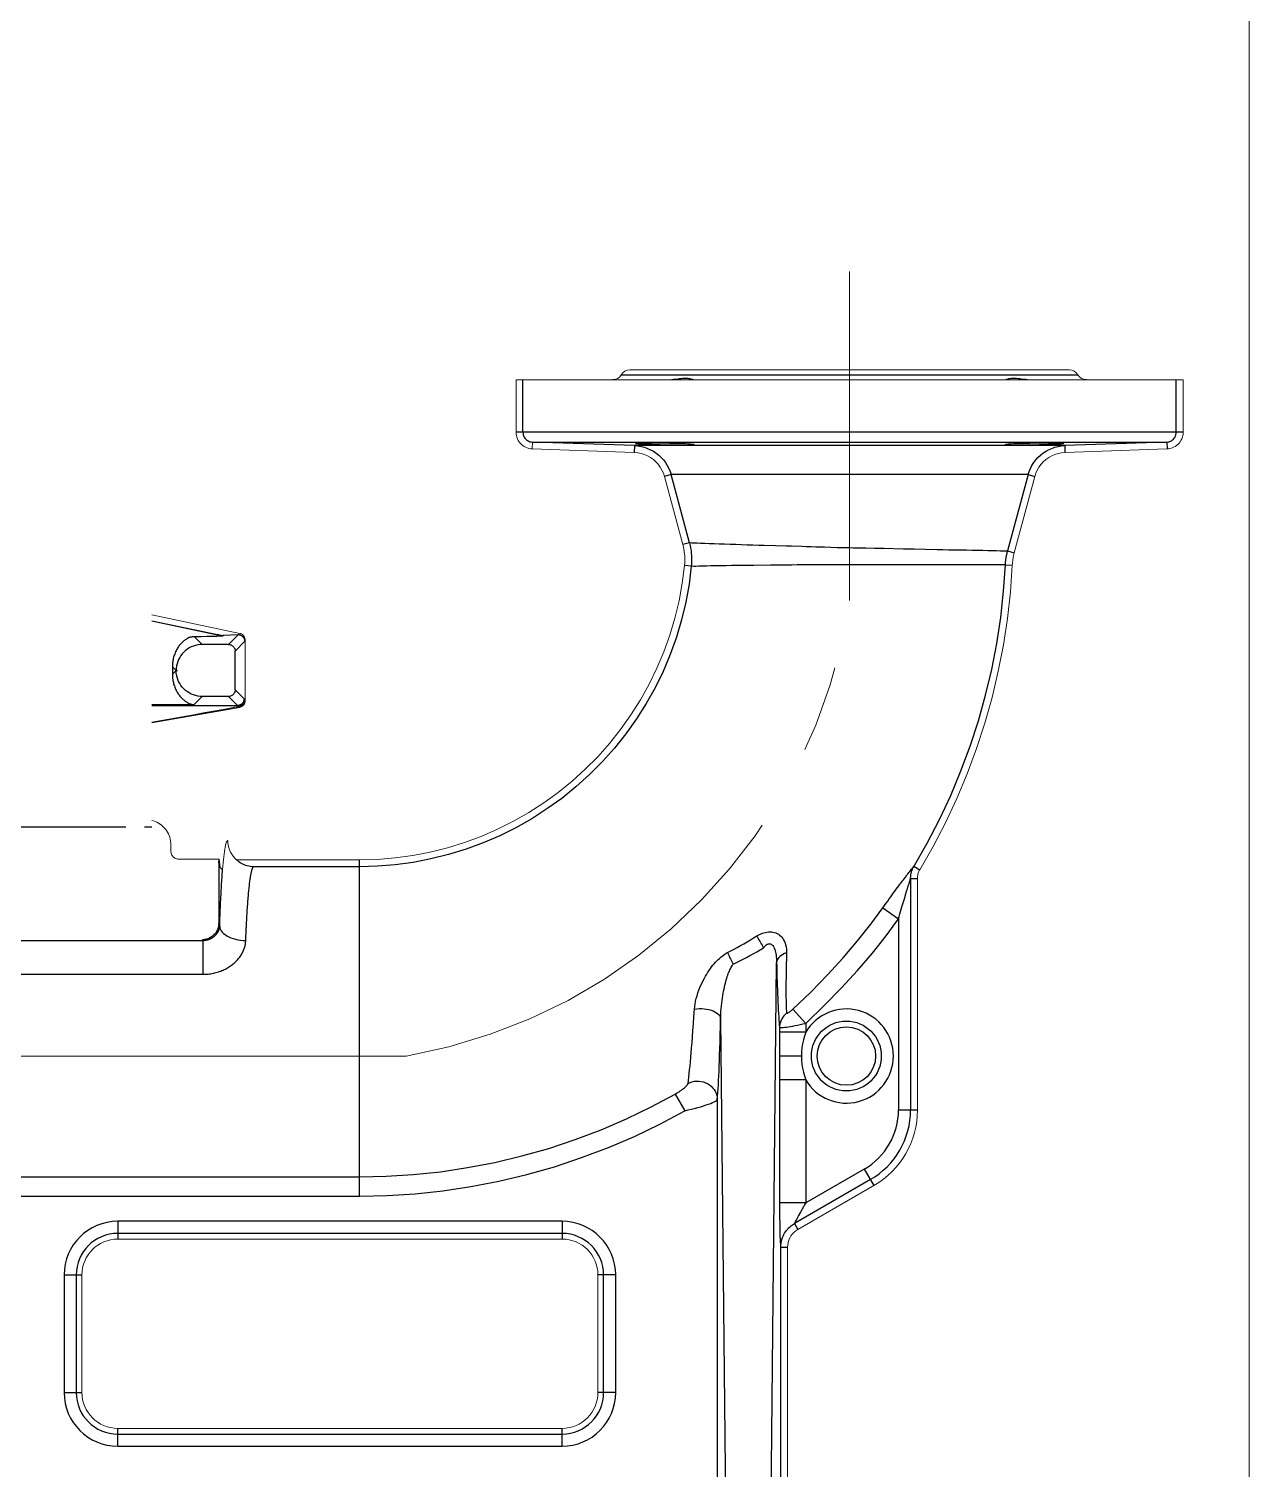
# Model space of a CAD drawing. Header units: millimetres. Extents: x 100 to 940, y 100 to 694.
# Drawn here: x 603.985 to 607.486, y 558.321 to 562.453 of the extents above; entities that cross this region are included whole.
import ezdxf

# ---------------------------------------------------------------- set-up
doc = ezdxf.new("R2010")
doc.units = ezdxf.units.MM
doc.linetypes.add('CENTER', pattern=[2, 1.25, -0.25, 0.25, -0.25])
for name, color, linetype, lineweight in [('CL', 1, 'CENTER', 9), ('OUTLINE', 6, 'Continuous', 9), ('PAREDE', 7, 'Continuous', 9)]:
    doc.layers.add(name, color=color, linetype=linetype, lineweight=lineweight)

msp = doc.modelspace()

# ---------------------------------------------------------------- linework, layer by layer
at = {"color": 7, "linetype": 'Continuous'}
for p, q in [((605.4026, 561.2957), (605.4026, 561.4466)), ((607.277, 561.2957), (607.277, 561.4466)), ((605.7227, 561.2574), (605.4297, 561.2676)), ((607.2498, 561.2676), (606.9568, 561.2574)), ((605.8801, 560.9784), (605.8275, 561.1741)), ((606.852, 561.1741), (606.7931, 560.9552)), ((604.4073, 560.6123), (604.4076, 560.6123)), ((604.2633, 560.1623), (603.8312, 560.1623)), ((604.3375, 560.1623), (604.317, 560.1623)), ((604.5298, 560.0606), (604.531, 560.0711)), ((604.9335, 560.0491), (604.6292, 560.0491)), ((606.5148, 560.0153), (606.5148, 559.3516)), ((606.3992, 559.1513), (606.1814, 559.0256)), ((605.5148, 558.997), (604.2398, 558.997)), ((606.1421, 557.7435), (606.1421, 558.9578)), ((604.1207, 558.8779), (604.1207, 558.5404)), ((605.6338, 558.5404), (605.6338, 558.8779)), ((604.2398, 558.4213), (605.5148, 558.4213))]:
    msp.add_line(p, q, dxfattribs=at)
at = {"color": 9, "linetype": 'Continuous'}
for p, q in [((605.6848, 561.4607), (606.9948, 561.4607)), ((607.2966, 561.2957), (605.3829, 561.2957)), ((605.4297, 561.2676), (607.2498, 561.2676)), ((605.7227, 561.2574), (605.722, 561.2377)), ((606.9568, 561.2574), (605.7227, 561.2574)), ((606.9568, 561.2574), (606.9575, 561.2377)), ((607.2498, 561.2676), (607.2505, 561.2479)), ((605.8275, 561.1741), (605.8085, 561.169)), ((606.852, 561.1741), (605.8275, 561.1741)), ((606.852, 561.1741), (606.871, 561.169)), ((605.8801, 560.9784), (605.8611, 560.9733)), ((606.1729, 560.9685), (606.1578, 560.9689)), ((606.494, 560.9607), (606.4375, 560.9618)), ((606.5906, 560.9585), (606.5571, 560.9593)), ((606.7931, 560.9552), (606.8121, 560.9501)), ((605.8856, 560.9111), (605.8661, 560.9131)), ((606.1132, 560.9143), (606.0653, 560.9137)), ((606.4098, 560.9155), (606.3734, 560.9152)), ((606.7869, 560.9157), (606.8066, 560.9147)), ((604.3375, 560.7549), (604.5258, 560.7152)), ((604.531, 560.7126), (604.3375, 560.7534)), ((604.4789, 560.7092), (604.4603, 560.709)), ((604.4825, 560.6869), (604.4603, 560.709)), ((604.4958, 560.7095), (604.4789, 560.7092)), ((604.5089, 560.7098), (604.4958, 560.7095)), ((604.5178, 560.71), (604.5089, 560.7098)), ((604.5239, 560.7102), (604.5178, 560.71)), ((604.528, 560.7103), (604.5239, 560.7102)), ((604.5279, 560.7148), (604.5258, 560.7152)), ((604.5291, 560.7145), (604.5279, 560.7148)), ((604.5315, 560.7105), (604.528, 560.7103)), ((604.5302, 560.7142), (604.5291, 560.7145)), ((604.5311, 560.714), (604.5302, 560.7142)), ((604.5311, 560.714), (604.531, 560.7126)), ((604.5337, 560.7106), (604.5315, 560.7105)), ((604.5351, 560.7106), (604.5337, 560.7106)), ((604.5363, 560.7107), (604.5351, 560.7106)), ((604.5374, 560.7108), (604.5363, 560.7107)), ((604.5427, 560.7126), (604.5426, 560.7114)), ((604.5853, 560.7141), (604.5427, 560.7126)), ((604.5853, 560.7141), (604.5581, 560.6869)), ((604.6049, 560.6962), (604.6054, 560.6993)), ((604.5581, 560.6869), (604.4825, 560.6869)), ((604.5768, 560.6681), (604.6049, 560.6962)), ((604.5768, 560.5564), (604.5768, 560.6681)), ((604.3967, 560.6229), (604.3967, 560.6123)), ((604.4073, 560.6123), (604.3967, 560.6229)), ((604.3967, 560.6017), (604.4073, 560.6123)), ((604.3967, 560.6123), (604.3967, 560.6017)), ((604.4084, 560.6123), (604.4118, 560.6123)), ((604.4581, 560.5133), (604.4825, 560.5377)), ((604.5581, 560.5377), (604.4825, 560.5377)), ((604.5838, 560.512), (604.5581, 560.5377)), ((604.6025, 560.5308), (604.5768, 560.5564)), ((604.4581, 560.5133), (604.3375, 560.5133)), ((604.3375, 560.512), (604.5838, 560.512)), ((604.5133, 560.4944), (604.4854, 560.4894)), ((604.5419, 560.4996), (604.5133, 560.4944)), ((604.5624, 560.5034), (604.5419, 560.4996)), ((604.5747, 560.5057), (604.5624, 560.5034)), ((604.5821, 560.5071), (604.5747, 560.5057)), ((604.5871, 560.5081), (604.5821, 560.5071)), ((604.5878, 560.5082), (604.5871, 560.5081)), ((604.5874, 560.51), (604.5878, 560.5082)), ((604.5899, 560.5064), (604.5878, 560.5082)), ((604.6054, 560.5249), (604.6033, 560.5266)), ((604.4572, 560.4843), (604.3375, 560.4632)), ((604.4854, 560.4894), (604.4572, 560.4843)), ((604.5298, 560.0606), (604.5298, 559.8859)), ((604.9335, 560.0491), (604.9335, 560.0688)), ((604.9335, 559.1043), (604.9335, 560.0492)), ((606.5241, 560.0505), (606.5409, 560.0403)), ((606.5148, 560.0153), (606.5345, 560.0153)), ((606.4353, 559.9315), (606.48, 559.8994)), ((604.5324, 559.8772), (604.5298, 559.8859)), ((606.48, 559.8994), (606.48, 559.3516)), ((604.4836, 559.8378), (604.483, 559.8398)), ((604.4836, 559.8378), (604.4836, 559.7405)), ((606.1144, 558.1637), (606.1302, 559.7745)), ((603.4943, 559.7405), (604.4836, 559.7405)), ((606.1766, 559.6404), (606.2137, 559.5997)), ((605.9696, 559.6136), (605.9839, 558.1599)), ((606.1387, 559.5884), (606.1387, 559.574)), ((606.2137, 559.5997), (606.2137, 559.574)), ((606.2137, 559.574), (606.1387, 559.574)), ((606.1387, 559.574), (606.1388, 559.506)), ((606.1388, 559.506), (606.1387, 559.438)), ((606.2014, 559.506), (606.1388, 559.506)), ((606.2137, 559.438), (606.1387, 559.438)), ((606.1387, 559.438), (606.1387, 559.0844)), ((606.2137, 559.438), (606.2137, 559.0844)), ((605.8395, 559.3969), (605.8665, 559.3489)), ((605.9602, 559.3811), (605.9602, 557.9567)), ((606.48, 559.3516), (606.5345, 559.3516)), ((606.3818, 559.1814), (606.2137, 559.0844)), ((606.3818, 559.1814), (606.409, 559.1343)), ((603.879, 559.1593), (604.9335, 559.1593)), ((603.879, 559.1043), (604.9335, 559.1043)), ((606.2137, 559.0844), (606.1387, 559.0844)), ((606.2073, 559.0732), (606.1985, 559.0577)), ((605.5148, 559.0317), (604.2398, 559.0317)), ((604.2398, 559.0317), (604.2398, 558.9806)), ((605.5148, 559.0317), (605.5148, 558.9806)), ((606.1814, 559.0256), (606.1912, 559.0085)), ((606.1421, 558.9578), (606.1617, 558.9578)), ((604.0859, 558.8779), (604.1371, 558.8779)), ((604.0859, 558.8779), (604.0859, 558.5404)), ((605.6686, 558.8779), (605.6174, 558.8779)), ((605.6686, 558.5404), (605.6686, 558.8779)), ((604.0859, 558.5404), (604.1371, 558.5404)), ((605.6686, 558.5404), (605.6174, 558.5404)), ((604.2398, 558.3866), (604.2398, 558.4377)), ((605.5148, 558.3866), (605.5148, 558.4377)), ((604.2398, 558.3866), (605.5148, 558.3866))]:
    msp.add_line(p, q, dxfattribs=at)
at = {"color": 7, "linetype": 'Continuous'}
for points in [[(605.8691, 561.4502), (605.8649, 561.45), (605.8606, 561.4497), (605.8561, 561.4493), (605.8516, 561.4487), (605.8471, 561.4481), (605.8425, 561.4475), (605.8381, 561.4471), (605.8337, 561.4468), (605.8294, 561.4466)], [(605.8825, 561.4487), (605.8797, 561.4493), (605.8766, 561.4497), (605.873, 561.45), (605.8691, 561.4502)], [(605.8914, 561.4466), (605.8903, 561.4468), (605.8888, 561.4471), (605.8871, 561.4475), (605.8825, 561.4487)], [(606.7924, 561.4475), (606.7907, 561.4471), (606.7892, 561.4468), (606.7881, 561.4466)], [(606.8104, 561.4502), (606.8065, 561.45), (606.8029, 561.4497), (606.7997, 561.4493), (606.7969, 561.4487), (606.7924, 561.4475)], [(606.8502, 561.4466), (606.8458, 561.4468), (606.8414, 561.4471), (606.8369, 561.4475), (606.8324, 561.4481), (606.8278, 561.4487), (606.8233, 561.4493), (606.8189, 561.4497), (606.8146, 561.45), (606.8104, 561.4502)], [(605.4026, 561.2957), (605.4028, 561.2922), (605.4034, 561.2888), (605.4045, 561.2854), (605.406, 561.2821), (605.408, 561.2791), (605.4103, 561.2762), (605.413, 561.2738), (605.416, 561.2717), (605.4192, 561.27), (605.4226, 561.2687), (605.4261, 561.2679), (605.4297, 561.2676)], [(607.2498, 561.2676), (607.2533, 561.2679), (607.2567, 561.2687), (607.2601, 561.2699), (607.2633, 561.2716), (607.2664, 561.2737), (607.2691, 561.2762), (607.2714, 561.2789), (607.2734, 561.282), (607.275, 561.2852), (607.2761, 561.2886), (607.2767, 561.2921), (607.277, 561.2957)], [(605.7227, 561.2574), (605.7322, 561.2566), (605.7416, 561.2551), (605.7508, 561.2528), (605.7599, 561.2496), (605.7688, 561.2457), (605.7772, 561.2411), (605.7851, 561.2358), (605.7925, 561.23), (605.7993, 561.2235), (605.8058, 561.2163), (605.8116, 561.2086), (605.8167, 561.2004), (605.8211, 561.1919), (605.8247, 561.1831), (605.8275, 561.1741)], [(605.7498, 561.2649), (605.7439, 561.2649), (605.7387, 561.2649), (605.7343, 561.2648), (605.7307, 561.2647), (605.7279, 561.2646), (605.7261, 561.2644), (605.7252, 561.2642), (605.7251, 561.2641)], [(605.7251, 561.2641), (605.7252, 561.264), (605.7261, 561.2638), (605.7279, 561.2636), (605.7307, 561.2633), (605.7342, 561.263), (605.7387, 561.2627), (605.7438, 561.2624), (605.7498, 561.2621), (605.7563, 561.2618), (605.7635, 561.2615)], [(605.8554, 561.2627), (605.8477, 561.263), (605.8397, 561.2633), (605.8313, 561.2636), (605.8226, 561.2638), (605.8138, 561.264), (605.805, 561.2642), (605.7962, 561.2644), (605.7876, 561.2646), (605.7792, 561.2647), (605.7711, 561.2648), (605.7635, 561.2649), (605.7563, 561.2649), (605.7498, 561.2649)], [(605.7635, 561.2615), (605.7711, 561.2612), (605.7792, 561.2609), (605.7876, 561.2606), (605.7962, 561.2604), (605.805, 561.2601), (605.8139, 561.2599), (605.8226, 561.2597), (605.8313, 561.2595), (605.8397, 561.2593), (605.8477, 561.2592), (605.8554, 561.2591), (605.8625, 561.2591), (605.8691, 561.259)], [(605.8938, 561.26), (605.8937, 561.2601), (605.8928, 561.2604), (605.8909, 561.2606), (605.8882, 561.2609), (605.8846, 561.2612), (605.8802, 561.2615), (605.875, 561.2618), (605.8691, 561.2621), (605.8625, 561.2624), (605.8554, 561.2627)], [(605.8691, 561.259), (605.875, 561.2591), (605.8802, 561.2591), (605.8846, 561.2592), (605.8882, 561.2593), (605.8909, 561.2595), (605.8928, 561.2597), (605.8937, 561.2599), (605.8938, 561.26)], [(606.8241, 561.2627), (606.817, 561.2624), (606.8104, 561.2621), (606.8045, 561.2618), (606.7993, 561.2615), (606.7949, 561.2612), (606.7913, 561.2609), (606.7886, 561.2606), (606.7867, 561.2604), (606.7858, 561.2601), (606.7857, 561.26)], [(606.7857, 561.26), (606.7858, 561.2599), (606.7868, 561.2597), (606.7886, 561.2595), (606.7913, 561.2593), (606.7949, 561.2592), (606.7993, 561.2591), (606.8045, 561.2591), (606.8104, 561.259)], [(606.8104, 561.259), (606.817, 561.2591), (606.8241, 561.2591), (606.8318, 561.2592), (606.8398, 561.2593), (606.8482, 561.2595), (606.8569, 561.2597), (606.8656, 561.2599), (606.8745, 561.2601), (606.8833, 561.2604), (606.8919, 561.2606), (606.9003, 561.2609), (606.9084, 561.2612), (606.916, 561.2615)], [(606.9297, 561.2649), (606.9232, 561.2649), (606.916, 561.2649), (606.9084, 561.2648), (606.9003, 561.2647), (606.8919, 561.2646), (606.8833, 561.2644), (606.8745, 561.2642), (606.8657, 561.264), (606.8569, 561.2638), (606.8483, 561.2636), (606.8399, 561.2633), (606.8318, 561.263), (606.8241, 561.2627)], [(606.852, 561.1741), (606.8548, 561.1831), (606.8584, 561.1919), (606.8628, 561.2004), (606.8679, 561.2085), (606.8737, 561.2162), (606.8801, 561.2234), (606.887, 561.2299), (606.8943, 561.2357), (606.9022, 561.241), (606.9106, 561.2457), (606.9195, 561.2496), (606.9286, 561.2527), (606.9379, 561.2551), (606.9474, 561.2566), (606.9568, 561.2574)], [(606.916, 561.2615), (606.9232, 561.2618), (606.9297, 561.2621), (606.9357, 561.2624), (606.9408, 561.2627), (606.9453, 561.263), (606.9489, 561.2633), (606.9516, 561.2636), (606.9534, 561.2638), (606.9543, 561.264), (606.9545, 561.2641)], [(606.9545, 561.2641), (606.9543, 561.2642), (606.9534, 561.2644), (606.9516, 561.2646), (606.9489, 561.2647), (606.9453, 561.2648), (606.9408, 561.2649), (606.9357, 561.2649), (606.9297, 561.2649)], [(605.8801, 560.9785), (605.8819, 560.9711), (605.8835, 560.9637), (605.8847, 560.9563), (605.8856, 560.9488), (605.8862, 560.9413), (605.8865, 560.9337), (605.8865, 560.9262), (605.8862, 560.9187), (605.8856, 560.9111)], [(606.7869, 560.9157), (606.7874, 560.9224), (606.788, 560.929), (606.789, 560.9356), (606.7901, 560.9422), (606.7915, 560.9487), (606.7931, 560.9552)], [(605.8856, 560.9111), (605.8791, 560.8597), (605.8697, 560.8085), (605.8576, 560.7577), (605.8426, 560.7075), (605.8249, 560.658), (605.8045, 560.6097), (605.7815, 560.5629), (605.7561, 560.5174), (605.7283, 560.4733), (605.6981, 560.4307), (605.6655, 560.3898), (605.6308, 560.3507), (605.5938, 560.3134), (605.5547, 560.2782), (605.5138, 560.2453), (605.4715, 560.2148), (605.4277, 560.1867), (605.3824, 560.161), (605.3358, 560.1378), (605.288, 560.1173), (605.2392, 560.0993), (605.1892, 560.084), (605.1385, 560.0714), (605.0874, 560.0617), (605.0361, 560.0547), (604.9848, 560.0505), (604.9335, 560.0492)], [(606.5621, 560.1168), (606.5973, 560.1845), (606.6297, 560.2536), (606.6592, 560.3239), (606.6857, 560.3953), (606.7093, 560.4677), (606.7298, 560.541), (606.7474, 560.615), (606.7618, 560.6896), (606.7733, 560.7647), (606.7816, 560.8401), (606.7869, 560.9157)], [(606.5148, 560.0153), (606.5148, 560.0169), (606.5149, 560.0186), (606.515, 560.0203), (606.5151, 560.022), (606.5153, 560.0238), (606.5155, 560.0256), (606.5158, 560.0274), (606.5161, 560.0293), (606.5165, 560.0313), (606.517, 560.0332), (606.5175, 560.0353), (606.5181, 560.0373), (606.5188, 560.0394), (606.5197, 560.0416), (606.5206, 560.0438), (606.5216, 560.046), (606.5228, 560.0482), (606.5621, 560.1168)], [(604.6292, 560.0491), (604.6247, 560.0493), (604.6203, 560.0497), (604.6159, 560.0504), (604.6115, 560.0514), (604.6072, 560.0527), (604.603, 560.0543), (604.5989, 560.0561), (604.595, 560.0582), (604.5912, 560.0605), (604.5875, 560.063), (604.584, 560.0658), (604.5806, 560.0688)], [(606.1421, 558.9578), (606.1423, 558.9638), (606.143, 558.9694), (606.144, 558.9749), (606.1453, 558.98), (606.147, 558.9849), (606.1488, 558.9894), (606.1509, 558.9938), (606.1532, 558.9979), (606.1557, 559.0017), (606.1583, 559.0053), (606.1611, 559.0087), (606.1639, 559.0118), (606.1668, 559.0147), (606.1697, 559.0173), (606.1726, 559.0197), (606.1756, 559.0218), (606.1785, 559.0238), (606.1814, 559.0256)]]:
    msp.add_lwpolyline(points, dxfattribs=at)
at = {"color": 9, "linetype": 'Continuous'}
for points in [[(606.0948, 560.9706), (606.0786, 560.9711), (606.0623, 560.9716), (606.0458, 560.9721), (606.0294, 560.9727), (606.013, 560.9733), (605.9969, 560.9739), (605.9811, 560.9745), (605.9658, 560.9751), (605.9509, 560.9756), (605.9369, 560.976), (605.9239, 560.9764), (605.9122, 560.9768), (605.902, 560.9772), (605.8937, 560.9776), (605.8872, 560.9779), (605.8827, 560.9782), (605.8801, 560.9784)], [(606.1578, 560.9689), (606.1267, 560.9698), (606.0948, 560.9706)], [(606.3041, 560.9646), (606.268, 560.9657), (606.2556, 560.9661), (606.2428, 560.9665), (606.2296, 560.9669), (606.2161, 560.9673), (606.2022, 560.9676), (606.1729, 560.9685)], [(606.3866, 560.9627), (606.3745, 560.9629), (606.3626, 560.9632), (606.3509, 560.9634), (606.3392, 560.9637), (606.3276, 560.964), (606.3159, 560.9643), (606.3041, 560.9646)], [(606.4375, 560.9618), (606.4243, 560.9621), (606.4114, 560.9623), (606.3866, 560.9627)], [(606.5571, 560.9593), (606.5248, 560.96), (606.5091, 560.9604), (606.494, 560.9607)], [(606.7931, 560.9552), (606.7905, 560.9549), (606.786, 560.9548), (606.7796, 560.9548), (606.7713, 560.9549), (606.7611, 560.9552), (606.7494, 560.9555), (606.7364, 560.9558), (606.7222, 560.9563), (606.7072, 560.9566), (606.6915, 560.9569), (606.6752, 560.957), (606.6586, 560.9572), (606.6417, 560.9575), (606.6247, 560.9578), (606.6076, 560.9581), (606.5906, 560.9585)], [(606.0653, 560.9137), (606.0491, 560.9135), (606.0328, 560.9133), (606.0167, 560.9132), (606.0008, 560.913), (605.9853, 560.9129), (605.9702, 560.9128), (605.9556, 560.9125), (605.9418, 560.9122), (605.929, 560.9117), (605.9175, 560.9113), (605.9073, 560.9111), (605.899, 560.911), (605.8926, 560.911), (605.8882, 560.9111), (605.8856, 560.9111)], [(606.2169, 560.9151), (606.189, 560.9149), (606.1744, 560.9148), (606.1595, 560.9147), (606.1443, 560.9146), (606.1289, 560.9145), (606.1132, 560.9143)], [(606.3734, 560.9152), (606.3616, 560.9152), (606.3499, 560.9151), (606.3383, 560.9151), (606.3268, 560.915), (606.3152, 560.915), (606.3036, 560.9151), (606.2919, 560.9151), (606.28, 560.9151), (606.268, 560.9151), (606.2557, 560.9152), (606.2431, 560.9151), (606.2302, 560.9151), (606.2169, 560.9151)], [(606.4911, 560.9158), (606.4625, 560.9157), (606.4487, 560.9157), (606.4354, 560.9157), (606.4225, 560.9156), (606.4098, 560.9155)], [(606.5534, 560.9157), (606.5373, 560.9158), (606.5215, 560.9158), (606.5061, 560.9158), (606.4911, 560.9158)], [(606.7869, 560.9157), (606.7844, 560.9156), (606.7799, 560.9154), (606.7735, 560.9152), (606.7652, 560.9151), (606.755, 560.9152), (606.7435, 560.9154), (606.7306, 560.9156), (606.7166, 560.9158), (606.7018, 560.9158), (606.6863, 560.9157), (606.6702, 560.9156), (606.6538, 560.9155), (606.6371, 560.9155), (606.6202, 560.9155), (606.6033, 560.9155), (606.5534, 560.9157)], [(604.4387, 560.7037), (604.4368, 560.7025), (604.4349, 560.7012), (604.433, 560.6999), (604.4311, 560.6984), (604.4292, 560.6969), (604.4273, 560.6953), (604.4255, 560.6935), (604.4237, 560.6917), (604.4219, 560.6898), (604.4201, 560.6878), (604.4183, 560.6857), (604.4166, 560.6835), (604.4149, 560.6812), (604.4133, 560.6789), (604.4117, 560.6764), (604.4102, 560.6739), (604.4087, 560.6712), (604.4073, 560.6684), (604.4059, 560.6656), (604.4046, 560.6626), (604.4034, 560.6595), (604.4022, 560.6564), (604.4012, 560.6533), (604.4002, 560.6501), (604.3994, 560.6469), (604.3987, 560.6438), (604.3981, 560.6406), (604.3976, 560.6375), (604.3972, 560.6345), (604.397, 560.6315), (604.3968, 560.6285), (604.3967, 560.6256), (604.3967, 560.6229)], [(604.4448, 560.7069), (604.4438, 560.7064), (604.4427, 560.7059), (604.4417, 560.7054), (604.4407, 560.7048), (604.4397, 560.7043), (604.4387, 560.7037)], [(604.4603, 560.709), (604.4586, 560.7089), (604.4569, 560.7088), (604.4551, 560.7087), (604.4534, 560.7085), (604.4517, 560.7082), (604.4499, 560.708), (604.4482, 560.7076), (604.4465, 560.7073), (604.4448, 560.7069)], [(604.5426, 560.7114), (604.5413, 560.7114), (604.54, 560.7115), (604.5387, 560.7116), (604.5374, 560.7117), (604.5361, 560.7118), (604.5348, 560.712), (604.5335, 560.7121), (604.5323, 560.7124), (604.531, 560.7126)], [(604.5311, 560.714), (604.5324, 560.7137), (604.5337, 560.7135), (604.535, 560.7133), (604.5362, 560.7131), (604.5375, 560.7129), (604.5388, 560.7128), (604.5401, 560.7127), (604.5414, 560.7126), (604.5427, 560.7126)], [(604.5426, 560.7114), (604.5425, 560.7114), (604.5424, 560.7113), (604.5423, 560.7113), (604.5421, 560.7112), (604.5418, 560.7112), (604.5415, 560.7111), (604.5412, 560.7111), (604.5408, 560.711), (604.5404, 560.711), (604.54, 560.711), (604.5395, 560.7109), (604.539, 560.7109), (604.5385, 560.7108), (604.5374, 560.7108)], [(604.5895, 560.714), (604.5892, 560.714), (604.5889, 560.7141), (604.5886, 560.7141), (604.5882, 560.7142), (604.5879, 560.7142), (604.5875, 560.7142), (604.5871, 560.7142), (604.5868, 560.7142), (604.5864, 560.7142), (604.5861, 560.7141), (604.5857, 560.7141), (604.5853, 560.7141)], [(604.6049, 560.6962), (604.6049, 560.6971), (604.6048, 560.698), (604.6047, 560.6988), (604.6045, 560.6996), (604.6043, 560.7003), (604.6041, 560.7011), (604.6038, 560.7018), (604.6036, 560.7024), (604.6033, 560.7031), (604.603, 560.7037), (604.6027, 560.7043), (604.6023, 560.7049), (604.602, 560.7055), (604.6016, 560.7061), (604.6012, 560.7066), (604.6008, 560.7072), (604.6003, 560.7077), (604.5999, 560.7082), (604.5994, 560.7087), (604.5989, 560.7091), (604.5984, 560.7096), (604.5979, 560.71), (604.5973, 560.7105), (604.5967, 560.7109), (604.5961, 560.7113), (604.5954, 560.7117), (604.5947, 560.7121), (604.594, 560.7125), (604.5932, 560.7128), (604.5923, 560.7132), (604.5914, 560.7135), (604.5905, 560.7137), (604.5895, 560.714)], [(604.4825, 560.6869), (604.476, 560.6866), (604.4695, 560.6857), (604.4631, 560.6843), (604.4569, 560.6823), (604.4509, 560.6799), (604.4451, 560.6769), (604.4396, 560.6734), (604.4344, 560.6694), (604.4296, 560.665), (604.4252, 560.6602), (604.4212, 560.6551), (604.4177, 560.6496), (604.4147, 560.6438), (604.4122, 560.6378), (604.4102, 560.6316), (604.4088, 560.6252), (604.4079, 560.6188), (604.4076, 560.6123)], [(604.5581, 560.6869), (604.5606, 560.6867), (604.563, 560.6862), (604.5653, 560.6854), (604.5675, 560.6843), (604.5695, 560.6829), (604.5714, 560.6813), (604.573, 560.6794), (604.5744, 560.6774), (604.5754, 560.6752), (604.5762, 560.6729), (604.5767, 560.6705), (604.5768, 560.6681)], [(604.3967, 560.6017), (604.3967, 560.5988), (604.3968, 560.5959), (604.397, 560.5929), (604.3973, 560.5899), (604.3977, 560.5868), (604.3982, 560.5837), (604.3988, 560.5806), (604.3995, 560.5774), (604.4003, 560.5742), (604.4013, 560.5711), (604.4023, 560.5679), (604.4034, 560.5648), (604.4047, 560.5618), (604.406, 560.5588), (604.4074, 560.5559), (604.4088, 560.5532), (604.4103, 560.5505), (604.4118, 560.548), (604.4134, 560.5456), (604.415, 560.5433), (604.4166, 560.541), (604.4183, 560.5389), (604.4201, 560.5368), (604.4218, 560.5347), (604.4237, 560.5328), (604.4255, 560.531), (604.4274, 560.5292), (604.4293, 560.5276), (604.4311, 560.5261), (604.433, 560.5246), (604.4349, 560.5233), (604.4368, 560.522), (604.4387, 560.5208)], [(604.4825, 560.5377), (604.476, 560.538), (604.4695, 560.5388), (604.4631, 560.5402), (604.4569, 560.5422), (604.4509, 560.5447), (604.4451, 560.5477), (604.4396, 560.5512), (604.4344, 560.5551), (604.4296, 560.5595), (604.4252, 560.5643), (604.4212, 560.5695), (604.4177, 560.575), (604.4147, 560.5807), (604.4122, 560.5867), (604.4102, 560.5929), (604.4088, 560.5993), (604.4079, 560.6058), (604.4076, 560.6123)], [(604.4076, 560.6123), (604.4079, 560.6123), (604.4084, 560.6123)], [(604.5768, 560.5564), (604.5767, 560.554), (604.5762, 560.5517), (604.5754, 560.5494), (604.5744, 560.5472), (604.573, 560.5451), (604.5714, 560.5432), (604.5695, 560.5416), (604.5675, 560.5402), (604.5653, 560.5391), (604.563, 560.5384), (604.5606, 560.5379), (604.5581, 560.5377)], [(604.4387, 560.5208), (604.4418, 560.5191), (604.445, 560.5176), (604.4482, 560.5163), (604.4514, 560.5151), (604.4548, 560.5141), (604.4581, 560.5133)], [(604.6025, 560.5308), (604.6023, 560.5283), (604.6018, 560.5259), (604.601, 560.5236), (604.6, 560.5214), (604.5986, 560.5194), (604.597, 560.5175), (604.5951, 560.5159), (604.5931, 560.5146), (604.5909, 560.5135), (604.5886, 560.5127), (604.5862, 560.5122), (604.5838, 560.512)], [(604.5846, 560.5097), (604.5845, 560.5101), (604.5844, 560.5105), (604.5843, 560.5109), (604.5843, 560.5112), (604.5842, 560.5115), (604.5841, 560.5117), (604.584, 560.5118), (604.5839, 560.512), (604.5838, 560.512)], [(604.5874, 560.51), (604.587, 560.5099), (604.5865, 560.5098), (604.5861, 560.5098), (604.5856, 560.5097), (604.5851, 560.5097), (604.5846, 560.5097)], [(604.5846, 560.5097), (604.5849, 560.5093), (604.5852, 560.509), (604.5855, 560.5088), (604.5857, 560.5086), (604.586, 560.5084), (604.5863, 560.5083), (604.5865, 560.5082), (604.5868, 560.5081), (604.5871, 560.5081)], [(604.6033, 560.5266), (604.6031, 560.5246), (604.6027, 560.5227), (604.602, 560.5208), (604.6011, 560.519), (604.6, 560.5173), (604.5987, 560.5157), (604.5971, 560.5143), (604.5954, 560.513), (604.5936, 560.512), (604.5916, 560.5111), (604.5896, 560.5104), (604.5874, 560.51)], [(604.6033, 560.5266), (604.6032, 560.5249), (604.6029, 560.5232), (604.6025, 560.5215), (604.602, 560.5198), (604.6013, 560.5183), (604.6004, 560.5167), (604.5994, 560.5153), (604.5983, 560.514), (604.597, 560.5128), (604.5957, 560.5117), (604.5942, 560.5107), (604.5927, 560.5098), (604.5911, 560.5092), (604.5895, 560.5086), (604.5878, 560.5082)], [(604.6033, 560.5266), (604.6032, 560.5278), (604.603, 560.5287), (604.6029, 560.5295), (604.6028, 560.5301), (604.6026, 560.5305), (604.6025, 560.5308)], [(604.5324, 559.8772), (604.5327, 559.8853), (604.5329, 559.8934), (604.5332, 559.9014), (604.5335, 559.9092), (604.5338, 559.917), (604.5341, 559.9247), (604.5345, 559.9322), (604.5348, 559.9397), (604.5351, 559.947), (604.5355, 559.9541), (604.5358, 559.9612), (604.5362, 559.9681), (604.5365, 559.9749), (604.5369, 559.9816), (604.5372, 559.9881), (604.5376, 559.9944), (604.538, 560.0006), (604.5384, 560.0067), (604.5387, 560.0126), (604.5391, 560.0184), (604.5395, 560.024), (604.5399, 560.0295), (604.5403, 560.0348), (604.5408, 560.04)], [(604.6073, 559.8375), (604.6076, 559.8443), (604.6078, 559.851), (604.6081, 559.8577), (604.6084, 559.8643), (604.6087, 559.8708), (604.609, 559.8773), (604.6093, 559.8836), (604.6096, 559.8898), (604.6099, 559.896), (604.6103, 559.902), (604.6106, 559.9079), (604.6109, 559.9138), (604.6113, 559.9195), (604.6116, 559.9251), (604.612, 559.9305), (604.6123, 559.9359), (604.6127, 559.9411), (604.6131, 559.9462), (604.6135, 559.9512), (604.6138, 559.956), (604.6142, 559.9608), (604.6146, 559.9654), (604.615, 559.9699), (604.6154, 559.9743), (604.6158, 559.9786), (604.6162, 559.9828), (604.6166, 559.9869), (604.617, 559.9908), (604.6175, 559.9947), (604.6179, 559.9985), (604.6183, 560.0021), (604.6188, 560.0056), (604.6192, 560.009), (604.6197, 560.0123), (604.6201, 560.0154), (604.6206, 560.0185), (604.6211, 560.0214), (604.6215, 560.0241), (604.622, 560.0267), (604.6225, 560.0292), (604.6229, 560.0316), (604.6234, 560.0338), (604.6239, 560.0358), (604.6244, 560.0378), (604.6249, 560.0395), (604.6253, 560.0412), (604.6258, 560.0427), (604.6263, 560.044), (604.6268, 560.0452), (604.6273, 560.0463), (604.6278, 560.0472), (604.6282, 560.048), (604.6287, 560.0487), (604.6292, 560.0491)], [(606.4353, 559.9315), (606.44, 559.9381), (606.4446, 559.9445), (606.4491, 559.9508), (606.4535, 559.9568), (606.4578, 559.9627), (606.4619, 559.9684), (606.4659, 559.9739), (606.4698, 559.9792), (606.4736, 559.9844), (606.4773, 559.9894), (606.4809, 559.9942), (606.4843, 559.9988), (606.4876, 560.0033), (606.4908, 560.0076), (606.4939, 560.0117), (606.4969, 560.0156), (606.4997, 560.0194), (606.5025, 560.023), (606.5051, 560.0264), (606.5076, 560.0297), (606.5099, 560.0328), (606.5122, 560.0356), (606.5143, 560.0383), (606.5162, 560.0408), (606.518, 560.043), (606.5195, 560.045), (606.521, 560.0468), (606.5222, 560.0483), (606.5232, 560.0495), (606.5241, 560.0505)], [(606.5081, 559.9941), (606.5092, 559.9978), (606.5114, 560.0046)], [(606.5114, 560.0046), (606.5123, 560.0077), (606.5148, 560.0153)], [(606.4952, 559.9515), (606.4968, 559.9571), (606.5, 559.9676)], [(606.5, 559.9676), (606.5015, 559.9725), (606.5043, 559.9818)], [(606.5043, 559.9818), (606.5056, 559.9861), (606.5081, 559.9941)], [(606.1766, 559.6404), (606.2284, 559.6894), (606.2766, 559.7385), (606.3212, 559.7876), (606.3624, 559.8362), (606.4003, 559.8842), (606.4353, 559.9315)], [(606.48, 559.8994), (606.4821, 559.9067), (606.4842, 559.9138), (606.4861, 559.9206), (606.4899, 559.9336)], [(606.4899, 559.9336), (606.4917, 559.9398), (606.4952, 559.9515)], [(603.4943, 559.8378), (604.4851, 559.8378), (604.4866, 559.8378), (604.4881, 559.8379), (604.4896, 559.838), (604.491, 559.8382), (604.4925, 559.8384), (604.494, 559.8387), (604.4954, 559.839), (604.4969, 559.8393), (604.4983, 559.8397), (604.4997, 559.8401), (604.5011, 559.8406), (604.5024, 559.841), (604.5038, 559.8416), (604.5051, 559.8421), (604.5063, 559.8427), (604.5076, 559.8433), (604.5088, 559.844), (604.51, 559.8446), (604.5112, 559.8453), (604.5124, 559.8461), (604.5135, 559.8468), (604.5146, 559.8476), (604.5156, 559.8484), (604.5166, 559.8492), (604.5176, 559.85), (604.5186, 559.8509), (604.5195, 559.8517), (604.5204, 559.8526), (604.5213, 559.8535), (604.5221, 559.8544), (604.5229, 559.8553), (604.5237, 559.8562), (604.5244, 559.8572), (604.5251, 559.8581), (604.5258, 559.8591), (604.5264, 559.86), (604.527, 559.861), (604.5276, 559.862), (604.5281, 559.863), (604.5286, 559.864), (604.5291, 559.865), (604.5296, 559.866), (604.53, 559.867), (604.5304, 559.868), (604.5307, 559.869), (604.531, 559.87), (604.5313, 559.871), (604.5316, 559.8721), (604.5318, 559.8731), (604.532, 559.8741), (604.5322, 559.8751), (604.5323, 559.8761), (604.5324, 559.8772)], [(604.5298, 559.8859), (604.5293, 559.8799), (604.5281, 559.874), (604.5261, 559.8684), (604.5234, 559.863), (604.52, 559.858), (604.5159, 559.8534), (604.5113, 559.8495), (604.5063, 559.8461), (604.5008, 559.8434), (604.495, 559.8414), (604.4891, 559.8402), (604.483, 559.8398)], [(604.5324, 559.8772), (604.5331, 559.8731), (604.5346, 559.8691), (604.5369, 559.8652), (604.5398, 559.8614), (604.5435, 559.8578), (604.5478, 559.8544), (604.5528, 559.8512), (604.5583, 559.8483), (604.5643, 559.8456), (604.5708, 559.8433), (604.5776, 559.8414), (604.5848, 559.8398), (604.5921, 559.8386), (604.5997, 559.8378), (604.6073, 559.8375)], [(606.2137, 559.5997), (606.2668, 559.6506), (606.3165, 559.7012), (606.3626, 559.7514), (606.4053, 559.8011), (606.4444, 559.8505), (606.48, 559.8994)], [(604.4836, 559.7405), (604.4875, 559.7405), (604.4913, 559.7407), (604.4952, 559.7409), (604.4991, 559.7413), (604.5029, 559.7417), (604.5067, 559.7423), (604.5105, 559.7429), (604.5142, 559.7436), (604.5179, 559.7445), (604.5216, 559.7454), (604.5252, 559.7464), (604.5287, 559.7475), (604.5322, 559.7487), (604.5357, 559.7499), (604.539, 559.7513), (604.5423, 559.7527), (604.5456, 559.7542), (604.5487, 559.7557), (604.5518, 559.7574), (604.5548, 559.7591), (604.5578, 559.7608), (604.5606, 559.7626), (604.5634, 559.7645), (604.5661, 559.7664), (604.5687, 559.7683), (604.5712, 559.7703), (604.5736, 559.7724), (604.576, 559.7745), (604.5782, 559.7766), (604.5804, 559.7787), (604.5825, 559.7809), (604.5845, 559.7832), (604.5864, 559.7854), (604.5883, 559.7877), (604.59, 559.79), (604.5917, 559.7924), (604.5933, 559.7947), (604.5948, 559.7971), (604.5962, 559.7995), (604.5975, 559.8019), (604.5987, 559.8044), (604.5999, 559.8069), (604.601, 559.8093), (604.602, 559.8118), (604.6029, 559.8143), (604.6037, 559.8169), (604.6045, 559.8194), (604.6051, 559.822), (604.6057, 559.8245), (604.6062, 559.8271), (604.6066, 559.8297), (604.6069, 559.8323), (604.6072, 559.8349), (604.6073, 559.8375)], [(605.9896, 559.8029), (605.9988, 559.8078), (606.0081, 559.8128), (606.0174, 559.8178), (606.0267, 559.823), (606.0361, 559.8283), (606.0455, 559.8337), (606.0549, 559.8392), (606.0644, 559.8448), (606.0739, 559.8506)], [(606.0739, 559.8506), (606.0776, 559.8527), (606.0815, 559.8547), (606.0855, 559.8566), (606.0896, 559.8583), (606.0939, 559.8597), (606.0983, 559.8609), (606.1027, 559.8617), (606.107, 559.8622), (606.1114, 559.8624), (606.1157, 559.8622), (606.1198, 559.8616), (606.1239, 559.8607), (606.1279, 559.8593), (606.1317, 559.8576), (606.1354, 559.8555), (606.1388, 559.853), (606.1421, 559.8501), (606.1452, 559.8468), (606.148, 559.8431), (606.1505, 559.839), (606.1527, 559.8345), (606.1546, 559.8298), (606.1562, 559.8247), (606.1573, 559.8194), (606.1582, 559.8138), (606.1586, 559.8079), (606.1586, 559.8018)], [(606.0739, 559.8506), (606.0757, 559.8469), (606.0776, 559.8431), (606.0797, 559.8393), (606.0817, 559.8354), (606.0839, 559.8315), (606.0861, 559.8276), (606.0884, 559.8237), (606.0907, 559.8198), (606.093, 559.816)], [(605.8944, 559.6406), (605.8952, 559.6481), (605.8963, 559.6556), (605.8978, 559.6633), (605.8997, 559.6712), (605.9019, 559.6791), (605.9045, 559.687), (605.9072, 559.6946), (605.9102, 559.7022), (605.9133, 559.7094), (605.9165, 559.7163), (605.9197, 559.7229), (605.923, 559.7292), (605.9264, 559.7352), (605.9298, 559.741), (605.9333, 559.7465), (605.9368, 559.7518), (605.9403, 559.7568), (605.9439, 559.7617), (605.9475, 559.7663), (605.9512, 559.7707), (605.9549, 559.7749), (605.9586, 559.7789), (605.9624, 559.7826), (605.9662, 559.7862), (605.97, 559.7895), (605.9738, 559.7926), (605.9777, 559.7956), (605.9817, 559.7983), (605.9856, 559.8007), (605.9896, 559.8029)], [(605.9896, 559.8029), (605.9912, 559.7993), (605.9928, 559.7957), (605.9945, 559.7919), (605.9963, 559.7881), (605.9981, 559.7844), (606, 559.7806), (606.0018, 559.7768), (606.0038, 559.7731), (606.0057, 559.7694)], [(606.0057, 559.7694), (606.0152, 559.7741), (606.0248, 559.779), (606.0344, 559.7839), (606.0441, 559.789), (606.0538, 559.7942), (606.0635, 559.7995), (606.0733, 559.8049), (606.0832, 559.8104), (606.093, 559.816)], [(606.093, 559.816), (606.0946, 559.8182), (606.0962, 559.8202), (606.0979, 559.822), (606.0996, 559.8237), (606.1015, 559.8252), (606.1033, 559.8265), (606.1052, 559.8274), (606.1071, 559.828), (606.1089, 559.8283), (606.1108, 559.8282), (606.1126, 559.8278), (606.1143, 559.8271), (606.116, 559.826), (606.1177, 559.8245), (606.1193, 559.8227), (606.1209, 559.8205), (606.1223, 559.8179), (606.1237, 559.815), (606.125, 559.8117), (606.1261, 559.8081), (606.1271, 559.8041), (606.128, 559.7998), (606.1288, 559.7953), (606.1294, 559.7904), (606.1298, 559.7854), (606.1301, 559.7801), (606.1302, 559.7745)], [(606.1586, 559.8018), (606.1533, 559.7998), (606.1483, 559.7974), (606.1439, 559.7947), (606.14, 559.7917), (606.1367, 559.7886), (606.134, 559.7852), (606.132, 559.7817), (606.1307, 559.7781), (606.1302, 559.7745)], [(606.1586, 559.8018), (606.1584, 559.792), (606.1582, 559.7819), (606.158, 559.7716), (606.1578, 559.7612), (606.1577, 559.7506), (606.1575, 559.7398), (606.1574, 559.7289), (606.1572, 559.7179), (606.1572, 559.7069), (606.1571, 559.6961), (606.1571, 559.6855), (606.1572, 559.6753), (606.1573, 559.6657), (606.1575, 559.6567), (606.1577, 559.6486), (606.158, 559.6413), (606.1583, 559.6348), (606.1587, 559.6292)], [(605.9696, 559.6136), (605.9698, 559.6207), (605.97, 559.6278), (605.9705, 559.6351), (605.9711, 559.6426), (605.9718, 559.6502), (605.9727, 559.6577), (605.9737, 559.665), (605.9747, 559.6723), (605.9758, 559.6792), (605.977, 559.6859), (605.9782, 559.6922), (605.9794, 559.6983), (605.9807, 559.7041), (605.982, 559.7097), (605.9833, 559.715), (605.9847, 559.7201), (605.986, 559.725), (605.9874, 559.7296), (605.9888, 559.7341), (605.9903, 559.7383), (605.9917, 559.7424), (605.9932, 559.7462), (605.9947, 559.7499), (605.9962, 559.7533), (605.9977, 559.7565), (605.9993, 559.7595), (606.0008, 559.7623), (606.0024, 559.7649), (606.0041, 559.7673), (606.0057, 559.7694)], [(606.1302, 559.7745), (606.1305, 559.7639), (606.1307, 559.7531), (606.131, 559.7421), (606.1314, 559.7309), (606.1317, 559.7195), (606.1321, 559.708), (606.1325, 559.6962), (606.1329, 559.6842), (606.1334, 559.6724), (606.1339, 559.6608), (606.1344, 559.6492), (606.135, 559.6383), (606.1356, 559.628), (606.1362, 559.6182), (606.1368, 559.6094), (606.1374, 559.6015), (606.1381, 559.5945), (606.1387, 559.5884)], [(605.8762, 559.4275), (605.8774, 559.4361), (605.8785, 559.4456), (605.8796, 559.4558), (605.8807, 559.4666), (605.8818, 559.4778), (605.883, 559.4897), (605.8841, 559.5023), (605.8852, 559.5155), (605.8864, 559.5296), (605.8876, 559.545), (605.8888, 559.5614), (605.8901, 559.5791), (605.8915, 559.5982), (605.893, 559.6187), (605.8945, 559.6406)], [(605.8944, 559.6406), (605.9012, 559.6415), (605.9082, 559.6419), (605.9153, 559.6419), (605.9223, 559.6415), (605.9292, 559.6406), (605.9358, 559.6393), (605.9421, 559.6376), (605.948, 559.6355), (605.9532, 559.6331), (605.9579, 559.6303), (605.9619, 559.6273), (605.9651, 559.6241), (605.9674, 559.6207), (605.969, 559.6172), (605.9696, 559.6136)], [(606.1587, 559.6292), (606.1547, 559.6256), (606.1512, 559.6218), (606.148, 559.6176), (606.1453, 559.6131), (606.143, 559.6085), (606.1412, 559.6036), (606.1398, 559.5986), (606.139, 559.5935), (606.1387, 559.5884)], [(606.1587, 559.6292), (606.1588, 559.6288), (606.1591, 559.6285), (606.1596, 559.6284), (606.1603, 559.6285), (606.1612, 559.6288), (606.1622, 559.6293), (606.1634, 559.63), (606.1647, 559.6308), (606.1661, 559.6318), (606.1677, 559.6329), (606.1693, 559.6342), (606.1711, 559.6356), (606.1729, 559.6371), (606.1747, 559.6387), (606.1766, 559.6404)], [(605.9602, 559.3811), (605.961, 559.3907), (605.9618, 559.401), (605.9626, 559.412), (605.9633, 559.4237), (605.964, 559.436), (605.9646, 559.4491), (605.9652, 559.4628), (605.9658, 559.4772), (605.9664, 559.4928), (605.9669, 559.5095), (605.9675, 559.5274), (605.9681, 559.5467), (605.9686, 559.5676), (605.9691, 559.5899), (605.9696, 559.6136)], [(606.1387, 559.5884), (606.1394, 559.5879), (606.1408, 559.5877), (606.143, 559.5876), (606.1459, 559.5877), (606.1495, 559.5879), (606.1538, 559.5884), (606.1587, 559.589), (606.1642, 559.5898), (606.1702, 559.5908), (606.1767, 559.592), (606.1835, 559.5933), (606.1907, 559.5947), (606.1982, 559.5963), (606.2059, 559.5979), (606.2137, 559.5997)], [(606.2137, 559.574), (606.2102, 559.5634), (606.2072, 559.5525), (606.2048, 559.5413), (606.203, 559.5298), (606.2018, 559.5181), (606.2014, 559.506)], [(606.2014, 559.506), (606.2018, 559.4941), (606.203, 559.4824), (606.2048, 559.4709), (606.2072, 559.4597), (606.2101, 559.4488), (606.2137, 559.438)], [(605.8395, 559.3969), (605.8432, 559.399), (605.8469, 559.4013), (605.8505, 559.4036), (605.854, 559.4059), (605.8574, 559.4082), (605.8606, 559.4105), (605.8635, 559.4128), (605.8663, 559.415), (605.8687, 559.4172), (605.8708, 559.4192), (605.8726, 559.4212), (605.874, 559.423), (605.8751, 559.4247), (605.8759, 559.4261), (605.8762, 559.4275)], [(605.8762, 559.4275), (605.882, 559.4301), (605.8881, 559.4321), (605.8944, 559.4334), (605.9009, 559.434), (605.9074, 559.4339), (605.9138, 559.4331), (605.9201, 559.4317), (605.9262, 559.4295), (605.932, 559.4267), (605.9374, 559.4233), (605.9424, 559.4193), (605.9468, 559.4149), (605.9507, 559.41), (605.954, 559.4047), (605.9566, 559.399), (605.9585, 559.3932), (605.9597, 559.3872), (605.9602, 559.3811)], [(604.9335, 559.1593), (605.0104, 559.1609), (605.0879, 559.1658), (605.1657, 559.174), (605.2438, 559.1857), (605.322, 559.2007), (605.3996, 559.2192), (605.4765, 559.241), (605.5524, 559.2661), (605.6268, 559.2944), (605.6995, 559.3257), (605.7704, 559.3599), (605.8395, 559.3969)], [(605.8665, 559.3489), (605.8761, 559.3512), (605.8856, 559.3535), (605.8949, 559.3558), (605.9039, 559.3582), (605.9126, 559.3607), (605.9207, 559.3631), (605.9283, 559.3655), (605.9352, 559.3678), (605.9414, 559.3701), (605.9467, 559.3722), (605.9513, 559.3743), (605.9549, 559.3762), (605.9576, 559.378), (605.9594, 559.3796), (605.9602, 559.3811)], [(604.9335, 559.1043), (605.013, 559.1059), (605.0928, 559.1109), (605.1727, 559.1194), (605.2531, 559.1315), (605.3337, 559.147), (605.4136, 559.1659), (605.4926, 559.1884), (605.5709, 559.2144), (605.6476, 559.2434), (605.7222, 559.2755), (605.7952, 559.3107), (605.8665, 559.3489)], [(606.1387, 559.0844), (606.1387, 559.0727), (606.1388, 559.0614), (606.1389, 559.0504), (606.139, 559.0398), (606.1391, 559.0295), (606.1392, 559.0199), (606.1394, 559.0109), (606.1396, 559.0025), (606.1398, 558.9948), (606.14, 558.9879), (606.1403, 558.9817), (606.1405, 558.9762), (606.1408, 558.9714), (606.141, 558.9674), (606.1413, 558.964), (606.1415, 558.9613), (606.1418, 558.9592), (606.1421, 558.9578)], [(606.1985, 559.0577), (606.1959, 559.0531), (606.1935, 559.0487), (606.1913, 559.0446), (606.1893, 559.0408), (606.1874, 559.0374), (606.1858, 559.0344), (606.1844, 559.0317), (606.1832, 559.0293), (606.1822, 559.0272), (606.1814, 559.0256)], [(606.2137, 559.0844), (606.2104, 559.0787), (606.2073, 559.0732)]]:
    msp.add_lwpolyline(points, dxfattribs=at)
at = {"color": 7, "linetype": 'Continuous'}
for radius in [0.1003, 0.0839]:
    msp.add_circle((606.3304, 559.506), radius, dxfattribs=at)
at = {"color": 9, "linetype": 'Continuous'}
for centre, radius, start, end in [((606.3304, 559.506), 0.1351, 210.2339, 149.7661), ((606.2835, 559.3516), 0.1965, 300, 0), ((604.2398, 558.8779), 0.1538, 90, 180), ((605.5148, 558.8779), 0.1538, 0, 90), ((604.2398, 558.5404), 0.1538, 180, 270), ((605.5148, 558.5404), 0.1538, 270, 0)]:
    msp.add_arc(centre, radius, start, end, dxfattribs=at)
at = {"color": 7, "linetype": 'Continuous'}
for centre, radius, start, end in [((606.2835, 559.3516), 0.2313, 300, 0), ((604.2398, 558.8779), 0.1191, 90, 180), ((605.5148, 558.8779), 0.1191, 0, 90), ((604.2398, 558.5404), 0.1191, 180, 270), ((605.5148, 558.5404), 0.1191, 270, 0)]:
    msp.add_arc(centre, radius, start, end, dxfattribs=at)
at = {"layer": 'CL'}
for p, q in [((606.3398, 561.7574), (606.3398, 560.8129)), ((605.0678, 559.506), (599.4034, 559.506))]:
    msp.add_line(p, q, dxfattribs=at)
msp.add_arc((604.799, 561.0401), 1.5574, 279.9395, 351.6108, dxfattribs=at)
at = {"layer": 'OUTLINE'}
for p, q in [((605.3829, 561.2957), (605.3829, 561.4466)), ((607.2966, 561.4466), (605.3829, 561.4466)), ((606.9704, 561.4748), (605.7091, 561.4748)), ((607.2966, 561.4466), (607.2966, 561.2957)), ((605.4297, 561.2676), (605.429, 561.2479)), ((605.722, 561.2377), (605.429, 561.2479)), ((607.2505, 561.2479), (606.9575, 561.2377)), ((605.8611, 560.9733), (605.8085, 561.169)), ((606.871, 561.169), (606.8121, 560.9501)), ((604.5906, 560.7185), (604.3375, 560.7718)), ((604.5906, 560.7185), (604.5926, 560.718)), ((604.6054, 560.5249), (604.6054, 560.6993)), ((604.5899, 560.5064), (604.3375, 560.4619)), ((604.3923, 560.0939), (604.3923, 560.1128)), ((604.531, 560.0711), (604.4151, 560.0711)), ((604.531, 560.0711), (604.5337, 560.0471)), ((604.5408, 560.04), (604.5337, 560.0471)), ((604.5806, 560.0688), (604.9335, 560.0688)), ((606.5345, 560.0153), (606.5345, 559.3516)), ((606.409, 559.1343), (606.1912, 559.0085)), ((605.5148, 558.9806), (604.2398, 558.9806)), ((606.1617, 558.9578), (606.1617, 557.7435)), ((604.1371, 558.8779), (604.1371, 558.5404)), ((605.6174, 558.5404), (605.6174, 558.8779)), ((604.2398, 558.4377), (605.5148, 558.4377))]:
    msp.add_line(p, q, dxfattribs=at)
for points in [[(605.429, 561.2479), (605.4241, 561.2484), (605.4192, 561.2493), (605.4146, 561.2507), (605.4101, 561.2525), (605.4058, 561.2549), (605.4018, 561.2576), (605.398, 561.2608), (605.3946, 561.2643), (605.3916, 561.2681), (605.389, 561.2723), (605.3868, 561.2767), (605.3851, 561.2812), (605.3839, 561.2859), (605.3831, 561.2907), (605.3829, 561.2957)], [(607.2966, 561.2957), (607.2964, 561.2907), (607.2956, 561.2859), (607.2944, 561.2812), (607.2927, 561.2767), (607.2905, 561.2723), (607.2879, 561.2681), (607.2849, 561.2643), (607.2815, 561.2608), (607.2777, 561.2576), (607.2737, 561.2549), (607.2694, 561.2525), (607.2649, 561.2507), (607.2603, 561.2493), (607.2555, 561.2484), (607.2505, 561.2479)], [(605.8085, 561.169), (605.8054, 561.1784), (605.8014, 561.1873), (605.7965, 561.1959), (605.7906, 561.2038), (605.784, 561.2111), (605.7766, 561.2176), (605.7686, 561.2233), (605.76, 561.2281), (605.7509, 561.232), (605.7415, 561.2349), (605.7318, 561.2368), (605.722, 561.2377)], [(606.9575, 561.2377), (606.9477, 561.2368), (606.938, 561.2349), (606.9286, 561.232), (606.9195, 561.2281), (606.9109, 561.2233), (606.9029, 561.2176), (606.8955, 561.2111), (606.8889, 561.2038), (606.8831, 561.1959), (606.8781, 561.1873), (606.8741, 561.1784), (606.871, 561.169)], [(605.8661, 560.9131), (605.8666, 560.9199), (605.8669, 560.9266), (605.8669, 560.9333), (605.8666, 560.9401), (605.866, 560.9468), (605.8652, 560.9535), (605.8641, 560.9602), (605.8628, 560.9668), (605.8611, 560.9733)], [(606.8121, 560.9501), (606.8111, 560.9462), (606.8102, 560.9423), (606.8094, 560.9384), (606.8087, 560.9345), (606.8081, 560.9306), (606.8076, 560.9266), (606.8071, 560.9227), (606.8068, 560.9187), (606.8066, 560.9147)], [(604.9335, 560.0688), (604.9846, 560.0702), (605.0355, 560.0744), (605.0861, 560.0814), (605.1362, 560.0911), (605.1858, 560.1035), (605.2346, 560.1185), (605.2825, 560.1362), (605.3293, 560.1565), (605.375, 560.1794), (605.4194, 560.2046), (605.4623, 560.2323), (605.5037, 560.2623), (605.5433, 560.2944), (605.5812, 560.3287), (605.6171, 560.3649), (605.651, 560.4031), (605.6828, 560.4431), (605.7123, 560.4848), (605.7396, 560.528), (605.7644, 560.5726), (605.7868, 560.6185), (605.8067, 560.6655), (605.8239, 560.7136), (605.8385, 560.7625), (605.8504, 560.8122), (605.8596, 560.8624), (605.8661, 560.9131)], [(606.8066, 560.9147), (606.8012, 560.838), (606.7927, 560.7615), (606.7811, 560.6855), (606.7664, 560.61), (606.7486, 560.5351), (606.7278, 560.4611), (606.704, 560.388), (606.6772, 560.3159), (606.6474, 560.2449), (606.6147, 560.1753), (606.5792, 560.1071), (606.5409, 560.0403)], [(604.5926, 560.718), (604.5945, 560.7172), (604.5963, 560.7162), (604.5981, 560.715)], [(604.5981, 560.715), (604.5997, 560.7135), (604.6011, 560.7119), (604.6024, 560.7101), (604.6034, 560.7082), (604.6043, 560.7061), (604.6049, 560.7039)], [(604.6049, 560.7039), (604.6053, 560.7016), (604.6054, 560.6993)], [(604.5899, 560.5064), (604.592, 560.5069), (604.5941, 560.5077), (604.596, 560.5086), (604.5978, 560.5098), (604.5995, 560.5112), (604.601, 560.5128), (604.6023, 560.5146), (604.6034, 560.5165), (604.6043, 560.5185), (604.6049, 560.5205), (604.6053, 560.5227), (604.6054, 560.5249)], [(604.3375, 560.1818), (604.3424, 560.1805), (604.3474, 560.1787), (604.3522, 560.1766), (604.3569, 560.1741), (604.3614, 560.1713)], [(604.3614, 560.1713), (604.3657, 560.1682), (604.3697, 560.1647), (604.3734, 560.161), (604.3769, 560.157), (604.38, 560.1527), (604.3829, 560.1482), (604.3853, 560.1435), (604.3875, 560.1387), (604.3892, 560.1337), (604.3906, 560.1285), (604.3916, 560.1233), (604.3922, 560.1181), (604.3923, 560.1128)], [(604.5408, 560.04), (604.5416, 560.0503), (604.5425, 560.06), (604.5434, 560.0691), (604.5444, 560.0776), (604.5453, 560.0855), (604.5463, 560.0927), (604.5473, 560.0992), (604.5483, 560.105), (604.5493, 560.1101), (604.5504, 560.1144), (604.5514, 560.118), (604.5524, 560.1209), (604.5535, 560.1229), (604.5545, 560.1242), (604.5555, 560.1248)], [(604.5555, 560.1248), (604.5559, 560.1177), (604.5569, 560.1108), (604.5585, 560.104), (604.5607, 560.0973), (604.5636, 560.0909), (604.5671, 560.0848), (604.5711, 560.0791), (604.5756, 560.0737), (604.5806, 560.0688)], [(604.3923, 560.0939), (604.3925, 560.0915), (604.3928, 560.0892), (604.3934, 560.0869), (604.3943, 560.0847), (604.3954, 560.0826), (604.3967, 560.0805), (604.3982, 560.0787), (604.3999, 560.077), (604.4017, 560.0755), (604.4037, 560.0741), (604.4059, 560.0731), (604.4081, 560.0722), (604.4104, 560.0716), (604.4128, 560.0712), (604.4151, 560.0711)], [(606.5409, 560.0403), (606.5397, 560.0381), (606.5385, 560.0357), (606.5375, 560.0333), (606.5366, 560.0306), (606.5359, 560.0279), (606.5353, 560.0249), (606.5348, 560.0219), (606.5346, 560.0187), (606.5345, 560.0153)], [(606.1912, 559.0085), (606.1855, 559.0048), (606.1803, 559.0004), (606.1756, 558.9954), (606.1715, 558.9899), (606.168, 558.984), (606.1653, 558.9777), (606.1633, 558.9711), (606.1621, 558.9645), (606.1617, 558.9578)]]:
    msp.add_lwpolyline(points, dxfattribs=at)
for centre, radius, start, end in [((605.6604, 561.4748), 0.0281, 270, 330), ((605.7091, 561.4466), 0.0281, 90, 150), ((606.9704, 561.4466), 0.0281, 30, 90), ((607.0191, 561.4748), 0.0281, 210, 270), ((606.2835, 559.3516), 0.251, 300, 0), ((604.2398, 558.8779), 0.1027, 90, 180), ((605.5148, 558.8779), 0.1027, 0, 90), ((604.2398, 558.5404), 0.1027, 180, 270), ((605.5148, 558.5404), 0.1027, 270, 0)]:
    msp.add_arc(centre, radius, start, end, dxfattribs=at)
at = {"layer": 'PAREDE'}
msp.add_line((607.4862, 603.0716), (607.4862, 557.7248), dxfattribs=at)

doc.saveas('drawing.dxf')
